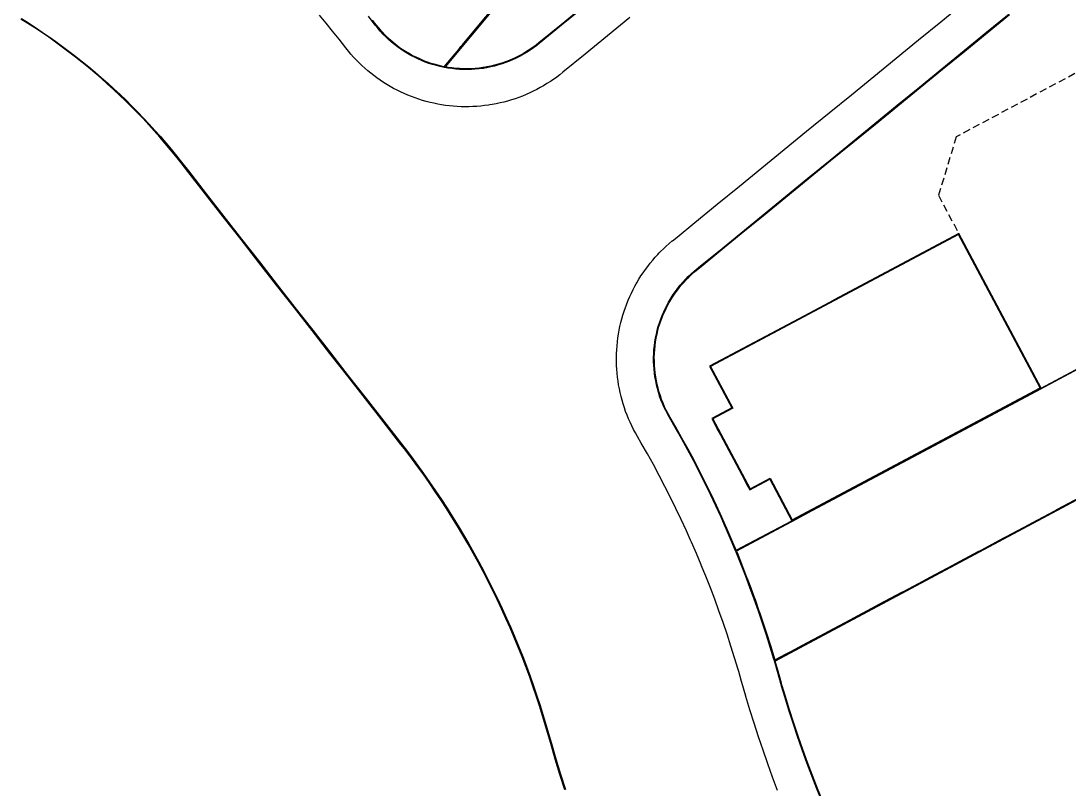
# Model space of a CAD drawing. Header units: metres. Extents: x 337936 to 338461, y 373266 to 374024.
# Drawn here: x 338167.71 to 338204.03, y 373574.92 to 373601.52 of the extents above; entities that cross this region are included whole.
import ezdxf

# ---------------------------------------------------------------- set-up
doc = ezdxf.new("R2010")
doc.units = ezdxf.units.M
doc.linetypes.add('DASHED2', pattern=[0.375, 0.25, -0.125])
for name, color, linetype in [('3D_LINES', 4, 'Continuous'), ('PLOTS EXTERNAL LEVEL', 3, 'Continuous'), ('PLOTS FFL', 1, 'Continuous')]:
    doc.layers.add(name, color=color, linetype=linetype)

msp = doc.modelspace()

# ---------------------------------------------------------------- linework, layer by layer
at = {"layer": '3D_LINES', "linetype": 'Continuous'}
for points in [[(338182.425, 373599.929, 33.284), (338189.44, 373608.35, 33.31), (338187.134, 373610.269, 33.431)], [(338179.881, 373601.553, 33.216), (338180.008, 373601.391, 33.219), (338180.174, 373601.207, 33.223), (338180.385, 373600.973, 33.228), (338180.818, 373600.612, 33.239), (338180.867, 373600.581, 33.24), (338180.977, 373600.514, 33.243), (338181.09, 373600.444, 33.246), (338181.158, 373600.402, 33.247), (338181.298, 373600.316, 33.251), (338181.391, 373600.275, 33.253), (338181.517, 373600.22, 33.256), (338181.638, 373600.167, 33.26), (338181.756, 373600.116, 33.263), (338181.815, 373600.091, 33.265), (338181.881, 373600.072, 33.267), (338182.013, 373600.036, 33.27), (338182.141, 373600.001, 33.274), (338182.265, 373599.967, 33.278), (338182.375, 373599.937, 33.281), (338182.878, 373600.538, 33.26), (338182.957, 373600.633, 33.257), (338182.967, 373600.646, 33.256), (338183.005, 373600.69, 33.256), (338183.637, 373601.447, 33.26), (338186.621, 373605.017, 33.348)], [(338186.555, 373574.892, 33.434), (338186.386, 373575.423, 33.429), (338186.223, 373575.957, 33.424), (338186.067, 373576.492, 33.419), (338185.991, 373576.76, 33.416), (338185.89, 373577.11, 33.412), (338185.786, 373577.455, 33.408), (338185.677, 373577.799, 33.404), (338185.565, 373578.142, 33.4), (338185.448, 373578.484, 33.396), (338185.327, 373578.824, 33.392), (338185.201, 373579.162, 33.388), (338185.072, 373579.499, 33.384), (338184.939, 373579.835, 33.38), (338184.801, 373580.168, 33.376), (338184.659, 373580.5, 33.372), (338184.513, 373580.83, 33.368), (338184.363, 373581.159, 33.363), (338184.209, 373581.485, 33.359), (338184.051, 373581.81, 33.355), (338183.889, 373582.132, 33.351), (338183.723, 373582.453, 33.347), (338183.554, 373582.771, 33.343), (338183.38, 373583.088, 33.339), (338183.202, 373583.402, 33.335), (338183.021, 373583.714, 33.331), (338182.835, 373584.024, 33.327), (338182.646, 373584.331, 33.323), (338182.453, 373584.636, 33.319), (338182.256, 373584.939, 33.315), (338182.056, 373585.239, 33.311), (338181.852, 373585.536, 33.307), (338181.644, 373585.832, 33.303), (338181.433, 373586.124, 33.299), (338181.218, 373586.414, 33.295), (338180.998, 373586.702, 33.291), (338180.879, 373586.857, 33.288), (338180.264, 373587.644, 33.278), (338179.648, 373588.432, 33.268), (338179.032, 373589.22, 33.258), (338178.417, 373590.008, 33.248), (338177.801, 373590.796, 33.238), (338177.185, 373591.584, 33.228), (338176.57, 373592.372, 33.218), (338175.954, 373593.16, 33.208), (338175.338, 373593.948, 33.198), (338174.723, 373594.736, 33.188), (338174.107, 373595.524, 33.178), (338173.491, 373596.312, 33.168), (338173.258, 373596.61, 33.164), (338173.078, 373596.838, 33.161), (338172.896, 373597.061, 33.157), (338172.711, 373597.282, 33.154), (338172.523, 373597.5, 33.151), (338172.332, 373597.716, 33.147), (338172.138, 373597.929, 33.144), (338171.942, 373598.14, 33.141), (338171.742, 373598.348, 33.137), (338171.54, 373598.553, 33.134), (338171.335, 373598.755, 33.13), (338171.127, 373598.955, 33.127), (338170.917, 373599.152, 33.124), (338170.704, 373599.345, 33.12), (338170.488, 373599.536, 33.117), (338170.27, 373599.724, 33.114), (338170.049, 373599.909, 33.11), (338169.826, 373600.091, 33.107), (338169.6, 373600.27, 33.104), (338169.372, 373600.446, 33.1), (338169.142, 373600.619, 33.097), (338168.909, 373600.789, 33.093), (338168.674, 373600.955, 33.09), (338168.436, 373601.119, 33.087), (338168.197, 373601.279, 33.084), (338167.955, 373601.436, 33.081), (338167.712, 373601.589, 33.078)], [(338203.054, 373588.805, 33.675), (338205.269, 373589.978, 33.693), (338205.546, 373589.445, 33.675)], [(338204.506, 373589.55, 33.691), (338203.362, 373588.941, 33.678), (338203.168, 373588.837, 33.677), (338203.076, 373588.788, 33.674), (338203.066, 373588.783, 33.674), (338203.056, 373588.778, 33.674), (338199.525, 373586.898, 33.613), (338195.119, 373584.553, 33.536), (338194.435, 373584.189, 33.524), (338194.408, 373584.174, 33.523), (338192.504, 373583.161, 33.428), (338192.522, 373583.113, 33.429), (338192.675, 373582.718, 33.432), (338192.83, 373582.317, 33.436), (338192.896, 373582.148, 33.437), (338192.995, 373581.891, 33.44), (338193.121, 373581.566, 33.443), (338193.147, 373581.489, 33.444), (338193.281, 373581.086, 33.447), (338193.307, 373581.008, 33.448), (338193.424, 373580.66, 33.451), (338193.561, 373580.251, 33.455), (338193.671, 373579.922, 33.458), (338193.692, 373579.853, 33.459), (338193.83, 373579.392, 33.463), (338193.852, 373579.404, 33.463), (338194.205, 373579.592, 33.467), (338194.384, 373579.687, 33.47), (338194.966, 373579.997, 33.477), (338195.577, 373580.322, 33.448), (338195.685, 373580.379, 33.449), (338196.46, 373580.792, 33.458), (338196.551, 373580.84, 33.462), (338196.568, 373580.85, 33.462), (338197.345, 373581.263, 33.476), (338197.451, 373581.319, 33.475), (338198.228, 373581.733, 33.489), (338198.333, 373581.789, 33.488), (338199.111, 373582.203, 33.501), (338199.215, 373582.259, 33.501), (338199.995, 373582.673, 33.514), (338200.098, 373582.728, 33.514), (338200.878, 373583.144, 33.527), (338200.98, 373583.198, 33.527), (338201.761, 373583.614, 33.54), (338201.863, 373583.668, 33.539), (338202.644, 373584.084, 33.553), (338202.745, 373584.138, 33.552), (338203.528, 373584.554, 33.566), (338203.628, 373584.607, 33.566), (338204.411, 373585.024, 33.579)], [(338207.141, 373586.448, 33.675), (338193.845, 373579.343, 33.463)], [(338192.491, 373583.192, 33.427), (338194.423, 373584.211, 33.525)]]:
    msp.add_polyline3d(points, dxfattribs=at)
at = {"layer": '3D_LINES'}
for points in [[(338187.219, 373602.004, 33.485), (338186.444, 373601.372, 33.453), (338185.67, 373600.74, 33.421), (338185.581, 373600.669, 33.416), (338185.472, 373600.588, 33.41), (338185.36, 373600.511, 33.403), (338185.358, 373600.509, 33.403), (338185.358, 373600.509, 33.403), (338185.246, 373600.437, 33.397), (338185.129, 373600.368, 33.391), (338185.01, 373600.302, 33.384), (338184.889, 373600.241, 33.378), (338184.827, 373600.211, 33.375), (338184.827, 373600.211, 33.375), (338184.765, 373600.183, 33.373), (338184.64, 373600.13, 33.367), (338184.513, 373600.081, 33.361), (338184.385, 373600.037, 33.355), (338184.255, 373599.997, 33.35), (338184.124, 373599.961, 33.344), (338183.991, 373599.93, 33.339), (338183.858, 373599.903, 33.334), (338183.761, 373599.887, 33.33), (338183.761, 373599.887, 33.33), (338183.724, 373599.881, 33.329), (338183.589, 373599.863, 33.324), (338183.454, 373599.85, 33.319), (338183.318, 373599.842, 33.314), (338183.182, 373599.838, 33.309), (338183.154, 373599.838, 33.308), (338183.154, 373599.838, 33.308), (338183.046, 373599.839, 33.304), (338182.91, 373599.845, 33.3), (338182.774, 373599.855, 33.295), (338182.639, 373599.87, 33.291), (338182.505, 373599.889, 33.287), (338182.371, 373599.913, 33.283), (338182.238, 373599.941, 33.279), (338182.106, 373599.974, 33.275), (338181.975, 373600.012, 33.271), (338181.846, 373600.053, 33.267), (338181.718, 373600.1, 33.263), (338181.591, 373600.15, 33.26), (338181.467, 373600.205, 33.256), (338181.344, 373600.264, 33.253), (338181.224, 373600.327, 33.25), (338181.106, 373600.394, 33.246), (338180.99, 373600.465, 33.243), (338180.876, 373600.54, 33.24), (338180.766, 373600.619, 33.238), (338180.658, 373600.702, 33.235), (338180.552, 373600.788, 33.232), (338180.45, 373600.878, 33.23), (338180.351, 373600.971, 33.227), (338180.255, 373601.067, 33.225), (338180.163, 373601.167, 33.222), (338180.074, 373601.27, 33.22), (338179.988, 373601.376, 33.218), (338179.748, 373601.683, 33.214)], [(338187.203, 373602.024, 33.485), (338186.429, 373601.391, 33.453), (338185.654, 373600.759, 33.421), (338185.566, 373600.689, 33.416), (338185.458, 373600.609, 33.41), (338185.346, 373600.532, 33.403), (338185.345, 373600.53, 33.403), (338185.233, 373600.459, 33.397), (338185.117, 373600.389, 33.391), (338184.998, 373600.324, 33.384), (338184.878, 373600.263, 33.378), (338184.817, 373600.234, 33.375), (338184.755, 373600.206, 33.373), (338184.631, 373600.153, 33.367), (338184.505, 373600.105, 33.361), (338184.377, 373600.061, 33.355), (338184.248, 373600.021, 33.35), (338184.117, 373599.985, 33.344), (338183.986, 373599.954, 33.339), (338183.853, 373599.928, 33.334), (338183.757, 373599.911, 33.33), (338183.72, 373599.906, 33.329), (338183.586, 373599.888, 33.324), (338183.452, 373599.875, 33.319), (338183.317, 373599.867, 33.314), (338183.181, 373599.863, 33.309), (338183.155, 373599.863, 33.308), (338183.046, 373599.864, 33.304), (338182.911, 373599.87, 33.3), (338182.777, 373599.88, 33.295), (338182.642, 373599.894, 33.291), (338182.509, 373599.914, 33.287), (338182.425, 373599.929, 33.284)], [(338193.928, 373574.871, 33.459), (338193.755, 373575.332, 33.454), (338193.587, 373575.795, 33.449), (338193.424, 373576.26, 33.443), (338193.266, 373576.726, 33.438), (338193.114, 373577.195, 33.433), (338192.967, 373577.665, 33.427), (338192.83, 373578.12, 33.422), (338192.826, 373578.135, 33.42), (338192.688, 373578.612, 33.36), (338192.679, 373578.646, 33.356), (338192.579, 373578.993, 33.313), (338192.56, 373579.057, 33.312), (338192.438, 373579.465, 33.308), (338192.31, 373579.873, 33.305), (338192.177, 373580.28, 33.301), (338192.039, 373580.685, 33.297), (338191.897, 373581.089, 33.293), (338191.75, 373581.491, 33.289), (338191.598, 373581.891, 33.285), (338191.442, 373582.289, 33.281), (338191.283, 373582.678, 33.277), (338191.28, 373582.687, 33.278), (338191.114, 373583.08, 33.32), (338190.944, 373583.47, 33.362), (338190.914, 373583.538, 33.369), (338190.768, 373583.863, 33.366), (338190.589, 373584.251, 33.362), (338190.404, 373584.637, 33.358), (338190.216, 373585.021, 33.354), (338190.022, 373585.402, 33.35), (338189.824, 373585.782, 33.346), (338189.622, 373586.158, 33.342), (338189.415, 373586.533, 33.339), (338189.204, 373586.904, 33.335), (338189.071, 373587.134, 33.332), (338189.001, 373587.257, 33.331), (338188.936, 373587.377, 33.329), (338188.875, 373587.499, 33.328), (338188.818, 373587.622, 33.327), (338188.763, 373587.746, 33.325), (338188.711, 373587.872, 33.324), (338188.663, 373587.999, 33.322), (338188.618, 373588.127, 33.321), (338188.577, 373588.256, 33.32), (338188.538, 373588.387, 33.318), (338188.503, 373588.518, 33.317), (338188.472, 373588.65, 33.316), (338188.444, 373588.783, 33.314), (338188.419, 373588.917, 33.313), (338188.398, 373589.051, 33.312), (338188.38, 373589.186, 33.31), (338188.366, 373589.321, 33.309), (338188.355, 373589.456, 33.308), (338188.347, 373589.592, 33.307), (338188.344, 373589.728, 33.305), (338188.343, 373589.864, 33.304), (338188.346, 373590, 33.303), (338188.353, 373590.135, 33.302), (338188.363, 373590.271, 33.3), (338188.376, 373590.406, 33.299), (338188.393, 373590.541, 33.298), (338188.414, 373590.675, 33.297), (338188.438, 373590.809, 33.296), (338188.465, 373590.942, 33.295), (338188.496, 373591.075, 33.294), (338188.53, 373591.206, 33.293), (338188.568, 373591.337, 33.293), (338188.609, 373591.466, 33.293), (338188.653, 373591.596, 33.293), (338188.687, 373591.688, 33.293), (338188.699, 373591.719, 33.288), (338188.751, 373591.848, 33.269), (338188.805, 373591.973, 33.25), (338188.862, 373592.096, 33.231), (338188.922, 373592.218, 33.212), (338188.986, 373592.34, 33.193), (338189.029, 373592.416, 33.181), (338189.051, 373592.454, 33.181), (338189.122, 373592.574, 33.183), (338189.194, 373592.689, 33.185), (338189.27, 373592.802, 33.188), (338189.348, 373592.913, 33.19), (338189.429, 373593.022, 33.193), (338189.513, 373593.129, 33.196), (338189.599, 373593.233, 33.199), (338189.689, 373593.336, 33.203), (338189.782, 373593.438, 33.207), (338189.827, 373593.485, 33.209), (338189.873, 373593.532, 33.221), (338189.972, 373593.629, 33.245), (338190.071, 373593.722, 33.27), (338190.173, 373593.812, 33.295), (338190.28, 373593.902, 33.319), (338190.287, 373593.908, 33.321), (338190.445, 373594.037, 33.354), (338191.061, 373594.54, 33.38), (338191.836, 373595.173, 33.412), (338192.611, 373595.805, 33.444), (338193.385, 373596.437, 33.475), (338194.16, 373597.07, 33.507), (338194.934, 373597.702, 33.539), (338195.709, 373598.335, 33.571), (338196.484, 373598.967, 33.603), (338197.258, 373599.599, 33.635), (338198.033, 373600.232, 33.667), (338198.808, 373600.864, 33.699), (338199.582, 373601.497, 33.731), (338200.357, 373602.129, 33.763)], [(338167.725, 373601.61, 33.078), (338167.969, 373601.457, 33.081), (338168.211, 373601.3, 33.084), (338168.45, 373601.139, 33.087), (338168.688, 373600.976, 33.09), (338168.923, 373600.809, 33.093), (338169.156, 373600.639, 33.097), (338169.387, 373600.466, 33.1), (338169.616, 373600.29, 33.104), (338169.842, 373600.111, 33.107), (338170.065, 373599.929, 33.11), (338170.286, 373599.743, 33.114), (338170.505, 373599.555, 33.117), (338170.721, 373599.364, 33.12), (338170.934, 373599.17, 33.124), (338171.145, 373598.973, 33.127), (338171.353, 373598.773, 33.13), (338171.558, 373598.571, 33.134), (338171.76, 373598.365, 33.137), (338171.96, 373598.157, 33.141), (338172.157, 373597.946, 33.144), (338172.351, 373597.733, 33.147), (338172.542, 373597.517, 33.151), (338172.73, 373597.298, 33.154), (338172.915, 373597.077, 33.157), (338173.097, 373596.854, 33.161), (338173.278, 373596.626, 33.164), (338173.511, 373596.327, 33.168), (338174.127, 373595.539, 33.178), (338174.742, 373594.751, 33.188), (338175.358, 373593.963, 33.198), (338175.974, 373593.175, 33.208), (338176.589, 373592.387, 33.218), (338177.205, 373591.599, 33.228), (338177.821, 373590.811, 33.238), (338178.436, 373590.023, 33.248), (338179.052, 373589.235, 33.258), (338179.668, 373588.447, 33.268), (338180.283, 373587.659, 33.278), (338180.898, 373586.872, 33.288), (338181.018, 373586.717, 33.291), (338181.238, 373586.429, 33.295), (338181.453, 373586.139, 33.299), (338181.664, 373585.846, 33.303), (338181.872, 373585.551, 33.307), (338182.077, 373585.253, 33.311), (338182.277, 373584.952, 33.315), (338182.474, 373584.649, 33.319), (338182.667, 373584.344, 33.323), (338182.857, 373584.036, 33.327), (338183.042, 373583.727, 33.331), (338183.224, 373583.414, 33.335), (338183.402, 373583.1, 33.339), (338183.576, 373582.783, 33.343), (338183.746, 373582.464, 33.347), (338183.912, 373582.144, 33.351), (338184.074, 373581.821, 33.355), (338184.232, 373581.496, 33.359), (338184.386, 373581.169, 33.363), (338184.536, 373580.841, 33.368), (338184.682, 373580.51, 33.372), (338184.824, 373580.178, 33.376), (338184.962, 373579.844, 33.38), (338185.095, 373579.508, 33.384), (338185.225, 373579.171, 33.388), (338185.35, 373578.832, 33.392), (338185.471, 373578.492, 33.396), (338185.588, 373578.15, 33.4), (338185.701, 373577.807, 33.404), (338185.81, 373577.462, 33.408), (338185.914, 373577.117, 33.412), (338186.015, 373576.766, 33.416), (338186.091, 373576.499, 33.419), (338186.247, 373575.964, 33.424), (338186.41, 373575.431, 33.429), (338186.579, 373574.899, 33.434)], [(338188.808, 373601.639, 33.467), (338188.034, 373601.007, 33.435), (338187.259, 373600.374, 33.403), (338186.488, 373599.745, 33.371), (338186.383, 373599.661, 33.367), (338186.274, 373599.579, 33.362), (338186.163, 373599.5, 33.357), (338186.07, 373599.436, 33.353), (338186.055, 373599.426, 33.348), (338185.937, 373599.35, 33.324), (338185.821, 373599.28, 33.299), (338185.703, 373599.213, 33.274), (338185.583, 373599.148, 33.25), (338185.461, 373599.087, 33.225), (338185.369, 373599.043, 33.207), (338185.342, 373599.03, 33.205), (338185.215, 373598.974, 33.201), (338185.089, 373598.922, 33.197), (338184.962, 373598.874, 33.192), (338184.834, 373598.829, 33.188), (338184.704, 373598.787, 33.184), (338184.574, 373598.748, 33.18), (338184.443, 373598.713, 33.175), (338184.311, 373598.681, 33.171), (338184.178, 373598.653, 33.167), (338184.043, 373598.628, 33.163), (338183.96, 373598.614, 33.161), (338183.913, 373598.607, 33.167), (338183.775, 373598.589, 33.184), (338183.64, 373598.574, 33.2), (338183.505, 373598.563, 33.216), (338183.369, 373598.555, 33.233), (338183.231, 373598.551, 33.249), (338183.159, 373598.55, 33.258), (338183.1, 373598.55, 33.257), (338182.962, 373598.553, 33.253), (338182.826, 373598.56, 33.25), (338182.69, 373598.569, 33.246), (338182.555, 373598.583, 33.243), (338182.42, 373598.599, 33.24), (338182.286, 373598.62, 33.236), (338182.152, 373598.643, 33.233), (338182.019, 373598.67, 33.23), (338181.886, 373598.701, 33.227), (338181.755, 373598.735, 33.224), (338181.624, 373598.772, 33.221), (338181.494, 373598.813, 33.218), (338181.366, 373598.857, 33.216), (338181.238, 373598.904, 33.213), (338181.112, 373598.955, 33.21), (338180.987, 373599.008, 33.208), (338180.864, 373599.065, 33.205), (338180.742, 373599.125, 33.202), (338180.622, 373599.188, 33.2), (338180.503, 373599.255, 33.198), (338180.386, 373599.324, 33.195), (338180.271, 373599.396, 33.193), (338180.158, 373599.471, 33.191), (338180.047, 373599.549, 33.188), (338179.938, 373599.63, 33.186), (338179.83, 373599.714, 33.184), (338179.726, 373599.8, 33.182), (338179.623, 373599.89, 33.18), (338179.523, 373599.981, 33.178), (338179.425, 373600.075, 33.176), (338179.329, 373600.172, 33.175), (338179.236, 373600.271, 33.173), (338179.146, 373600.373, 33.171), (338179.058, 373600.476, 33.17), (338178.965, 373600.593, 33.168), (338178.731, 373600.892, 33.164), (338178.511, 373601.17, 33.161), (338178.287, 373601.447, 33.158), (338178.058, 373601.72, 33.155)], [(338195.467, 373574.479, 33.519), (338195.288, 373574.927, 33.514), (338195.113, 373575.377, 33.509), (338194.944, 373575.829, 33.503), (338194.78, 373576.282, 33.498), (338194.621, 373576.738, 33.493), (338194.468, 373577.195, 33.487), (338194.319, 373577.654, 33.482), (338194.176, 373578.115, 33.476), (338194.066, 373578.482, 33.472), (338194.066, 373578.482, 33.472), (338194.038, 373578.577, 33.471), (338193.919, 373578.993, 33.466), (338193.919, 373578.993, 33.466), (338193.815, 373579.356, 33.463), (338193.815, 373579.356, 33.463), (338193.798, 373579.413, 33.462), (338193.672, 373579.832, 33.459), (338193.542, 373580.25, 33.455), (338193.406, 373580.666, 33.451), (338193.266, 373581.08, 33.447), (338193.121, 373581.493, 33.443), (338192.97, 373581.904, 33.439), (338192.816, 373582.313, 33.436), (338192.656, 373582.72, 33.432), (338192.492, 373583.126, 33.428), (338192.473, 373583.173, 33.427), (338192.473, 373583.173, 33.427), (338192.323, 373583.529, 33.424), (338192.149, 373583.931, 33.42), (338192.092, 373584.06, 33.419), (338191.971, 373584.33, 33.416), (338191.788, 373584.728, 33.413), (338191.6, 373585.123, 33.409), (338191.408, 373585.516, 33.405), (338191.211, 373585.907, 33.401), (338191.009, 373586.295, 33.397), (338190.804, 373586.681, 33.393), (338190.593, 373587.065, 33.39), (338190.378, 373587.446, 33.386), (338190.179, 373587.79, 33.382), (338190.179, 373587.79, 33.382), (338190.112, 373587.909, 33.38), (338190.05, 373588.029, 33.378), (338189.991, 373588.152, 33.377), (338189.937, 373588.277, 33.375), (338189.887, 373588.403, 33.373), (338189.841, 373588.531, 33.371), (338189.8, 373588.661, 33.369), (338189.763, 373588.792, 33.368), (338189.731, 373588.924, 33.366), (338189.703, 373589.057, 33.364), (338189.679, 373589.191, 33.362), (338189.66, 373589.325, 33.361), (338189.646, 373589.461, 33.359), (338189.637, 373589.596, 33.357), (338189.632, 373589.732, 33.356), (338189.631, 373589.868, 33.354), (338189.635, 373590.004, 33.352), (338189.644, 373590.14, 33.351), (338189.658, 373590.275, 33.349), (338189.676, 373590.41, 33.347), (338189.698, 373590.544, 33.346), (338189.726, 373590.677, 33.345), (338189.757, 373590.81, 33.344), (338189.794, 373590.941, 33.343), (338189.834, 373591.071, 33.343), (338189.879, 373591.199, 33.343), (338189.891, 373591.229, 33.343), (338189.891, 373591.229, 33.343), (338189.928, 373591.326, 33.344), (338189.982, 373591.451, 33.345), (338190.04, 373591.574, 33.346), (338190.102, 373591.695, 33.348), (338190.149, 373591.781, 33.35), (338190.149, 373591.781, 33.35), (338190.168, 373591.814, 33.35), (338190.238, 373591.93, 33.353), (338190.312, 373592.044, 33.356), (338190.39, 373592.156, 33.359), (338190.471, 373592.265, 33.363), (338190.557, 373592.371, 33.367), (338190.645, 373592.474, 33.372), (338190.738, 373592.574, 33.377), (338190.754, 373592.59, 33.377), (338190.754, 373592.59, 33.377), (338190.833, 373592.67, 33.382), (338190.932, 373592.764, 33.388), (338191.034, 373592.854, 33.394), (338191.101, 373592.91, 33.398), (338191.26, 373593.04, 33.404), (338191.876, 373593.542, 33.43), (338192.65, 373594.175, 33.462), (338193.425, 373594.807, 33.494), (338194.2, 373595.44, 33.525), (338194.974, 373596.072, 33.557), (338195.749, 373596.704, 33.589), (338196.524, 373597.337, 33.621), (338197.298, 373597.969, 33.653), (338198.073, 373598.602, 33.685), (338198.848, 373599.234, 33.717), (338199.622, 373599.866, 33.749), (338200.397, 373600.499, 33.781), (338201.171, 373601.131, 33.813), (338201.946, 373601.764, 33.845)], [(338192.491, 373583.192, 33.427), (338192.346, 373583.539, 33.424), (338192.172, 373583.941, 33.42), (338192.115, 373584.07, 33.419), (338191.993, 373584.341, 33.416), (338191.81, 373584.738, 33.413), (338191.622, 373585.134, 33.409), (338191.43, 373585.527, 33.405), (338191.233, 373585.918, 33.401), (338191.032, 373586.307, 33.397), (338190.826, 373586.693, 33.393), (338190.615, 373587.077, 33.39), (338190.4, 373587.458, 33.386), (338190.209, 373587.788, 33.382), (338190.134, 373587.92, 33.38), (338190.072, 373588.04, 33.378), (338190.014, 373588.162, 33.377), (338189.96, 373588.286, 33.375), (338189.91, 373588.412, 33.373), (338189.865, 373588.539, 33.371), (338189.824, 373588.668, 33.369), (338189.787, 373588.798, 33.368), (338189.755, 373588.929, 33.366), (338189.727, 373589.062, 33.364), (338189.704, 373589.195, 33.362), (338189.685, 373589.329, 33.361), (338189.671, 373589.463, 33.359), (338189.662, 373589.598, 33.357), (338189.657, 373589.733, 33.356), (338189.656, 373589.868, 33.354), (338189.66, 373590.003, 33.352), (338189.669, 373590.138, 33.351), (338189.683, 373590.272, 33.349), (338189.701, 373590.406, 33.347), (338189.723, 373590.54, 33.346), (338189.75, 373590.672, 33.345), (338189.782, 373590.803, 33.344), (338189.818, 373590.934, 33.343), (338189.858, 373591.063, 33.343), (338189.903, 373591.19, 33.343), (338189.914, 373591.22, 33.343), (338189.952, 373591.316, 33.344), (338190.005, 373591.44, 33.345), (338190.062, 373591.563, 33.346), (338190.124, 373591.683, 33.348), (338190.171, 373591.768, 33.35), (338190.19, 373591.801, 33.35), (338190.259, 373591.917, 33.353), (338190.333, 373592.03, 33.356), (338190.41, 373592.141, 33.359), (338190.491, 373592.249, 33.363), (338190.576, 373592.355, 33.367), (338190.664, 373592.457, 33.372), (338190.756, 373592.556, 33.377), (338190.771, 373592.573, 33.377), (338190.851, 373592.652, 33.382), (338190.949, 373592.745, 33.388), (338191.05, 373592.835, 33.394), (338191.117, 373592.891, 33.398), (338191.276, 373593.02, 33.404), (338191.892, 373593.523, 33.43), (338192.666, 373594.155, 33.462), (338193.441, 373594.788, 33.494), (338194.216, 373595.42, 33.525), (338194.99, 373596.053, 33.557), (338195.765, 373596.685, 33.589), (338196.539, 373597.317, 33.621), (338197.314, 373597.95, 33.653), (338198.089, 373598.582, 33.685), (338198.863, 373599.215, 33.717), (338199.638, 373599.847, 33.749), (338200.413, 373600.479, 33.781), (338201.187, 373601.112, 33.813), (338201.962, 373601.744, 33.845)], [(338195.49, 373574.488, 33.519), (338195.311, 373574.936, 33.514), (338195.137, 373575.386, 33.509), (338194.968, 373575.837, 33.503), (338194.804, 373576.291, 33.498), (338194.645, 373576.746, 33.493), (338194.492, 373577.203, 33.487), (338194.343, 373577.662, 33.482), (338194.2, 373578.122, 33.476), (338194.09, 373578.489, 33.472), (338194.062, 373578.584, 33.471), (338193.943, 373579, 33.466), (338193.845, 373579.343, 33.463)]]:
    msp.add_polyline3d(points, dxfattribs=at)
at = {"layer": '3D_LINES', "linetype": 'DASHED2'}
for points in [[(338207.534, 373601.459, 33.834), (338200.119, 373597.512, 33.748)], [(338200.119, 373597.512, 33.748), (338199.5, 373595.483, 33.676)], [(338199.5, 373595.483, 33.676), (338200.204, 373594.159, 33.675), (338200.204, 373594.159, 33.675)]]:
    msp.add_polyline3d(points, dxfattribs=at)
at = {"layer": 'PLOTS EXTERNAL LEVEL', "linetype": 'Continuous'}
msp.add_polyline3d([(338200.204, 373594.159, 33.675), (338195.889, 373591.862, 33.819), (338195.723, 373591.773, 33.825), (338194.664, 373591.21, 33.825), (338191.573, 373589.565, 33.525), (338192.34, 373588.125, 33.525), (338191.644, 373587.755, 33.473), (338191.79, 373587.48, 33.473), (338191.87, 373587.331, 33.474), (338191.95, 373587.182, 33.476), (338192.237, 373586.641, 33.476), (338192.317, 373586.491, 33.477), (338192.396, 373586.343, 33.479), (338192.685, 373585.799, 33.479), (338192.764, 373585.651, 33.481), (338192.842, 373585.504, 33.482), (338192.961, 373585.281, 33.482), (338193.656, 373585.651, 33.525), (338194.423, 373584.211, 33.525), (338203.054, 373588.805, 33.675), (338200.204, 373594.159, 33.675)], close=True, dxfattribs=at)
at = {"layer": 'PLOTS FFL', "linetype": 'Continuous', "elevation": 33.825}
msp.add_lwpolyline([(338200.194, 373594.125), (338191.607, 373589.554), (338192.373, 373588.114), (338191.678, 373587.744), (338192.972, 373585.315), (338193.667, 373585.684), (338194.433, 373584.245), (338203.02, 373588.815)], close=True, dxfattribs=at)

doc.saveas('drawing.dxf')
